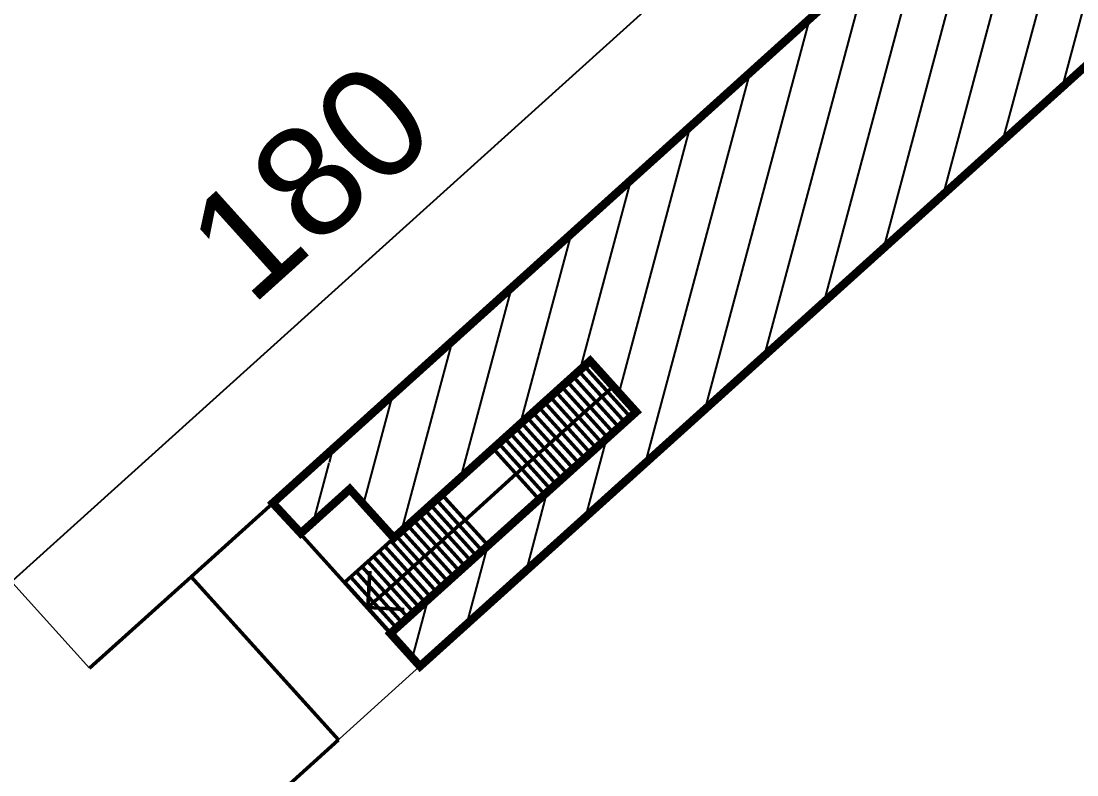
# Model space of a CAD drawing. Header units: metres. Extents: x 286532 to 329498, y 7396783 to 7466136.
# Drawn here: x 320662.54 to 320700.95, y 7414685.45 to 7414712.88 of the extents above; entities that cross this region are included whole.
import ezdxf

# ---------------------------------------------------------------- set-up
doc = ezdxf.new("R2010")
doc.units = ezdxf.units.M
doc.header["$LTSCALE"] = 10
doc.linetypes.add('DASHED', pattern=[0.75, 0.5, -0.25])
doc.linetypes.add('DASHED2', pattern=[0.375, 0.25, -0.125])
doc.layers.get('0').update_dxf_attribs({"color": 255})
for name, color, linetype, lineweight in [('_  ARQ-AUX-001', 1, 'Continuous', 5), ('_AUX-PLATAFORMA COTAS', 1, 'Continuous', 25), ('_AUX-PLATAFORMA NOVA', 3, 'DASHED', 25), ('ARQ-GEN', 1, 'Continuous', 5)]:
    doc.layers.add(name, color=color, linetype=linetype, lineweight=lineweight)
doc.styles.get("Standard").update_dxf_attribs({"font": 'arial.ttf'})
doc.dimstyles.new('ISO-25', dxfattribs={"dimtxt": 2.5, "dimasz": 2.5, "dimexe": 1.25, "dimexo": 0.625, "dimtad": 1, "dimtxsty": 'Standard', "dimcen": 2.5, "dimadec": 0, "dimazin": 0, "dimtfac": 1, "dimtmove": 0, "dimatfit": 3, "dimfxl": 1, "dimarcsym": 0})

# ---------------------------------------------------------------- blocks, each defined once
blk = doc.blocks.new('estação_caieiras')
at = {"layer": '_AUX-PLATAFORMA NOVA', "true_color": 0x05ff05}
h = blk.add_hatch(dxfattribs=at)
h.set_pattern_fill('ANSI31', color=3, scale=0.5, angle=30, style=0)
h.set_pattern_definition([(75, (-320745.0896, -7414761.5436), (-1.53340724923, 0.4108752341), [])])
h.paths.add_polyline_path([(-71.524, -64.509), (-73.396, -66.198), (-72.376, -67.297), (-70.594, -65.69)])
h.paths.add_polyline_path([(-50.156, -56.01), (5.198, -6.084), (0, 0), (-71.524, -64.509), (-68.947, -67.427), (-61.848, -61.024), (-60.173, -62.881), (-68.995, -70.837), (-68.039, -72.138), (-50.364, -56.197)])
h.paths.add_polyline_path([(-125.229, -123.72), (-80.647, -83.51), (-86.005, -77.57), (-133.665, -120.556), (-128.322, -126.51)])
at = {"layer": '_  ARQ-AUX-001'}
for p, q in [((-80.733, -71.469), (-96.515, -53.972)), ((-80.064, -72.212), (-94.907, -55.754)), ((-73.396, -66.198), (-80.064, -72.212)), ((-74.706, -78.152), (-68.039, -72.138))]:
    blk.add_line(p, q, dxfattribs=at)
at = {"layer": '_AUX-PLATAFORMA NOVA', "color": 3, "linetype": 'DASHED2', "ltscale": 2, "true_color": 0x05ff05, "const_width": 0.3, "flags": 128}
blk.add_lwpolyline([(-50.156, -56.01), (5.198, -6.084), (0, 0), (-73.396, -66.198), (-72.376, -67.297), (-70.594, -65.69), (-68.991, -67.467), (-61.848, -61.024), (-60.173, -62.881), (-69.115, -70.945), (-68.039, -72.139), (-50.364, -56.197)], close=True, dxfattribs=at)
at = {"layer": 'ARQ-GEN', "lineweight": 50}
for p, q in [((-61.848, -61.024), (-62.055, -61.212)), ((-60.173, -62.881), (-61.848, -61.024)), ((-60.173, -62.881), (-61.848, -61.024)), ((-62.263, -61.399), (-62.471, -61.587)), ((-62.055, -61.212), (-62.263, -61.399)), ((-60.589, -63.256), (-62.263, -61.399)), ((-60.589, -63.256), (-62.263, -61.399)), ((-60.381, -63.068), (-62.055, -61.212)), ((-60.381, -63.068), (-62.055, -61.212)), ((-62.679, -61.774), (-62.887, -61.962)), ((-62.471, -61.587), (-62.679, -61.774)), ((-61.005, -63.631), (-62.679, -61.774)), ((-61.005, -63.631), (-62.679, -61.774)), ((-60.797, -63.443), (-62.471, -61.587)), ((-60.797, -63.443), (-62.471, -61.587)), ((-63.095, -62.149), (-63.303, -62.337)), ((-62.887, -61.962), (-63.095, -62.149)), ((-61.421, -64.006), (-63.095, -62.149)), ((-61.421, -64.006), (-63.095, -62.149)), ((-61.213, -63.818), (-62.887, -61.962)), ((-61.213, -63.818), (-62.887, -61.962)), ((-61.218, -62.14), (-61.426, -62.327)), ((-61.01, -61.952), (-61.218, -62.14)), ((-63.511, -62.524), (-63.719, -62.712)), ((-63.303, -62.337), (-63.511, -62.524)), ((-61.837, -64.381), (-63.511, -62.524)), ((-61.837, -64.381), (-63.511, -62.524)), ((-61.629, -64.193), (-63.303, -62.337)), ((-61.629, -64.193), (-63.303, -62.337)), ((-61.634, -62.515), (-61.842, -62.703)), ((-61.426, -62.327), (-61.634, -62.515)), ((-63.927, -62.9), (-64.135, -63.087)), ((-63.719, -62.712), (-63.927, -62.9)), ((-62.252, -64.756), (-63.927, -62.9)), ((-62.252, -64.756), (-63.927, -62.9)), ((-62.044, -64.568), (-63.719, -62.712)), ((-62.044, -64.568), (-63.719, -62.712)), ((-62.05, -62.89), (-62.258, -63.078)), ((-61.842, -62.703), (-62.05, -62.89)), ((-60.173, -62.881), (-60.381, -63.068)), ((-64.343, -63.275), (-64.551, -63.462)), ((-64.135, -63.087), (-64.343, -63.275)), ((-62.668, -65.131), (-64.343, -63.275)), ((-62.668, -65.131), (-64.343, -63.275)), ((-62.46, -64.944), (-64.135, -63.087)), ((-62.46, -64.944), (-64.135, -63.087)), ((-62.466, -63.265), (-62.674, -63.453)), ((-62.258, -63.078), (-62.466, -63.265)), ((-60.589, -63.256), (-60.797, -63.443)), ((-60.381, -63.068), (-60.589, -63.256)), ((-64.758, -63.65), (-64.966, -63.837)), ((-64.551, -63.462), (-64.758, -63.65)), ((-63.084, -65.506), (-64.758, -63.65)), ((-63.084, -65.506), (-64.758, -63.65)), ((-62.876, -65.319), (-64.551, -63.462)), ((-62.876, -65.319), (-64.551, -63.462)), ((-62.882, -63.64), (-63.09, -63.828)), ((-62.674, -63.453), (-62.882, -63.64)), ((-61.005, -63.631), (-61.213, -63.818)), ((-60.797, -63.443), (-61.005, -63.631)), ((-65.174, -64.025), (-65.382, -64.212)), ((-64.966, -63.837), (-65.174, -64.025)), ((-63.5, -65.881), (-65.174, -64.025)), ((-63.5, -65.881), (-65.174, -64.025)), ((-63.292, -65.694), (-64.966, -63.837)), ((-63.292, -65.694), (-64.966, -63.837)), ((-63.298, -64.015), (-63.505, -64.203)), ((-63.09, -63.828), (-63.298, -64.015)), ((-61.421, -64.006), (-61.629, -64.193)), ((-61.213, -63.818), (-61.421, -64.006)), ((-65.382, -64.212), (-67.239, -65.887)), ((-63.708, -66.069), (-65.382, -64.212)), ((-63.708, -66.069), (-65.382, -64.212)), ((-63.713, -64.39), (-63.921, -64.578)), ((-63.505, -64.203), (-63.713, -64.39)), ((-61.837, -64.381), (-62.044, -64.568)), ((-61.629, -64.193), (-61.837, -64.381)), ((-64.129, -64.765), (-64.337, -64.953)), ((-63.921, -64.578), (-64.129, -64.765)), ((-62.252, -64.756), (-62.46, -64.944)), ((-62.044, -64.568), (-62.252, -64.756)), ((-64.545, -65.14), (-66.401, -66.815)), ((-64.337, -64.953), (-64.545, -65.14)), ((-62.668, -65.131), (-62.876, -65.319)), ((-62.46, -64.944), (-62.668, -65.131)), ((-70.594, -65.69), (-72.376, -67.297)), ((-68.987, -67.472), (-70.594, -65.69)), ((-63.084, -65.506), (-63.292, -65.694)), ((-62.876, -65.319), (-63.084, -65.506)), ((-67.447, -66.074), (-67.655, -66.262)), ((-67.239, -65.887), (-67.447, -66.074)), ((-65.772, -67.931), (-67.447, -66.074)), ((-65.772, -67.931), (-67.447, -66.074)), ((-65.564, -67.743), (-67.239, -65.887)), ((-65.564, -67.743), (-67.239, -65.887)), ((-65.564, -67.743), (-63.708, -66.069)), ((-63.5, -65.881), (-63.708, -66.069)), ((-63.292, -65.694), (-63.5, -65.881)), ((-73.396, -66.198), (-76.367, -68.877)), ((-68.039, -72.139), (-73.396, -66.198)), ((-67.862, -66.449), (-68.07, -66.637)), ((-67.655, -66.262), (-67.862, -66.449)), ((-66.188, -68.306), (-67.862, -66.449)), ((-66.188, -68.306), (-67.862, -66.449)), ((-65.98, -68.118), (-67.655, -66.262)), ((-65.98, -68.118), (-67.655, -66.262)), ((-69.824, -68.227), (-68.041, -66.62)), ((-68.278, -66.824), (-68.486, -67.012)), ((-68.07, -66.637), (-68.278, -66.824)), ((-66.604, -68.681), (-68.278, -66.824)), ((-66.604, -68.681), (-68.278, -66.824)), ((-66.396, -68.493), (-68.07, -66.637)), ((-66.396, -68.493), (-68.07, -66.637)), ((-66.401, -66.815), (-66.609, -67.002)), ((-68.694, -67.199), (-68.902, -67.387)), ((-68.486, -67.012), (-68.694, -67.199)), ((-67.02, -69.056), (-68.694, -67.199)), ((-67.02, -69.056), (-68.694, -67.199)), ((-66.812, -68.868), (-68.486, -67.012)), ((-66.812, -68.868), (-68.486, -67.012)), ((-66.817, -67.19), (-67.025, -67.377)), ((-66.609, -67.002), (-66.817, -67.19)), ((-70.769, -69.08), (-68.987, -67.472)), ((-67.436, -69.431), (-69.105, -67.579)), ((-67.436, -69.431), (-69.105, -67.579)), ((-68.902, -67.387), (-68.991, -67.467)), ((-67.228, -69.243), (-68.902, -67.387)), ((-67.228, -69.243), (-68.902, -67.387)), ((-67.233, -67.565), (-67.441, -67.753)), ((-67.025, -67.377), (-67.233, -67.565)), ((-67.851, -69.806), (-69.521, -67.954)), ((-67.851, -69.806), (-69.521, -67.954)), ((-67.644, -69.618), (-69.313, -67.767)), ((-67.644, -69.618), (-69.313, -67.767)), ((-67.649, -67.94), (-67.857, -68.128)), ((-67.441, -67.753), (-67.649, -67.94)), ((-65.772, -67.931), (-65.98, -68.118)), ((-65.564, -67.743), (-65.772, -67.931)), ((-68.267, -70.181), (-69.937, -68.33)), ((-68.267, -70.181), (-69.937, -68.33)), ((-68.059, -69.993), (-69.729, -68.142)), ((-68.059, -69.993), (-69.729, -68.142)), ((-68.065, -68.315), (-68.273, -68.503)), ((-67.857, -68.128), (-68.065, -68.315)), ((-66.188, -68.306), (-66.396, -68.493)), ((-65.98, -68.118), (-66.188, -68.306)), ((-68.683, -70.556), (-70.353, -68.705)), ((-68.683, -70.556), (-70.353, -68.705)), ((-68.475, -70.369), (-70.145, -68.517)), ((-68.475, -70.369), (-70.145, -68.517)), ((-69.936, -70.003), (-69.868, -68.679)), ((-68.481, -68.69), (-68.689, -68.878)), ((-68.273, -68.503), (-68.481, -68.69)), ((-66.604, -68.681), (-66.812, -68.868)), ((-66.396, -68.493), (-66.604, -68.681)), ((-76.367, -68.877), (-80.064, -72.212)), ((-71.009, -74.818), (-76.367, -68.877)), ((-69.099, -70.931), (-70.769, -69.08)), ((-68.891, -70.744), (-70.561, -68.892)), ((-68.891, -70.744), (-70.561, -68.892)), ((-68.897, -69.065), (-69.105, -69.253)), ((-68.689, -68.878), (-68.897, -69.065)), ((-67.02, -69.056), (-67.228, -69.243)), ((-66.812, -68.868), (-67.02, -69.056)), ((-69.312, -69.44), (-69.52, -69.628)), ((-69.105, -69.253), (-69.312, -69.44)), ((-67.436, -69.431), (-67.644, -69.618)), ((-67.228, -69.243), (-67.436, -69.431)), ((-69.728, -69.815), (-69.936, -70.003)), ((-69.52, -69.628), (-69.728, -69.815)), ((-67.851, -69.806), (-68.059, -69.993)), ((-67.644, -69.618), (-67.851, -69.806)), ((-69.936, -70.003), (-68.612, -70.071)), ((-68.267, -70.181), (-68.475, -70.369)), ((-68.059, -69.993), (-68.267, -70.181)), ((-68.683, -70.556), (-68.891, -70.744)), ((-68.475, -70.369), (-68.683, -70.556)), ((-68.891, -70.744), (-69.099, -70.931)), ((-74.706, -78.152), (-71.009, -74.818))]:
    blk.add_line(p, q, dxfattribs=at)
blk = doc.blocks.new('_ArchTick')
at = {"color": 0, "linetype": 'ByBlock', "const_width": 0.15}
blk.add_lwpolyline([(-0.5, -0.5), (0.5, 0.5)], dxfattribs=at)
blk = doc.blocks.new('*D137')
at = {"layer": '_AUX-PLATAFORMA COTAS', "color": 0, "lineweight": -2, "ltscale": 0.05, "transparency": 16777216}
for p, q in [((320741.741, 7414765.256), (320741.409, 7414765.625)), ((320608.581, 7414644.14), (320742.246, 7414764.696)), ((320608.076, 7414644.7), (320607.744, 7414645.068))]:
    blk.add_line(p, q, dxfattribs=at)
at = {"layer": 'Defpoints', "color": 0, "ltscale": 0.05, "transparency": 16777216}
for p in [(320742.246, 7414764.696), (320745.09, 7414761.544), (320611.424, 7414640.987)]:
    blk.add_point(p, dxfattribs=at)
at = {"layer": '_AUX-PLATAFORMA COTAS', "color": 0, "lineweight": -2, "ltscale": 0.05, "transparency": 16777216, "xscale": 2.5, "yscale": 2.5, "zscale": 2.5}
for p, rotation in [((320742.246, 7414764.696), 42.04810420278162), ((320608.581, 7414644.14), 222.0481042027816)]:
    blk.add_blockref('_ArchTick', p, dxfattribs=dict(at, rotation=rotation))
at = {"layer": '_AUX-PLATAFORMA COTAS', "color": 0, "ltscale": 0.05, "transparency": 16777216, "insert": (320673.041, 7414707.049), "char_height": 4, "attachment_point": 5, "rotation": 42.0481}
blk.add_mtext('180', dxfattribs=at)

msp = doc.modelspace()

# ---------------------------------------------------------------- block references
msp.add_blockref('estação_caieiras', (320745.09, 7414761.544))

# ---------------------------------------------------------------- dimensions: what is measured, and where the dimension line sits
at = {"layer": '_AUX-PLATAFORMA COTAS', "ltscale": 0.05}
dim = msp.add_aligned_dim(p1=(320611.424, 7414640.987), p2=(320745.09, 7414761.544), distance=4.246, dimstyle='ISO-25', override={"dimtxt": 4, "dimexo": 5, "dimgap": 1.5, "dimtad": 3, "dimblk1": 'ArchTick', "dimblk2": 'ArchTick', "dimsah": 1}, dxfattribs=at)
dim.commit()
dim.dimension.update_dxf_attribs({"geometry": '*D137', "text_midpoint": (320673.041, 7414707.049)})

doc.saveas('drawing.dxf')
